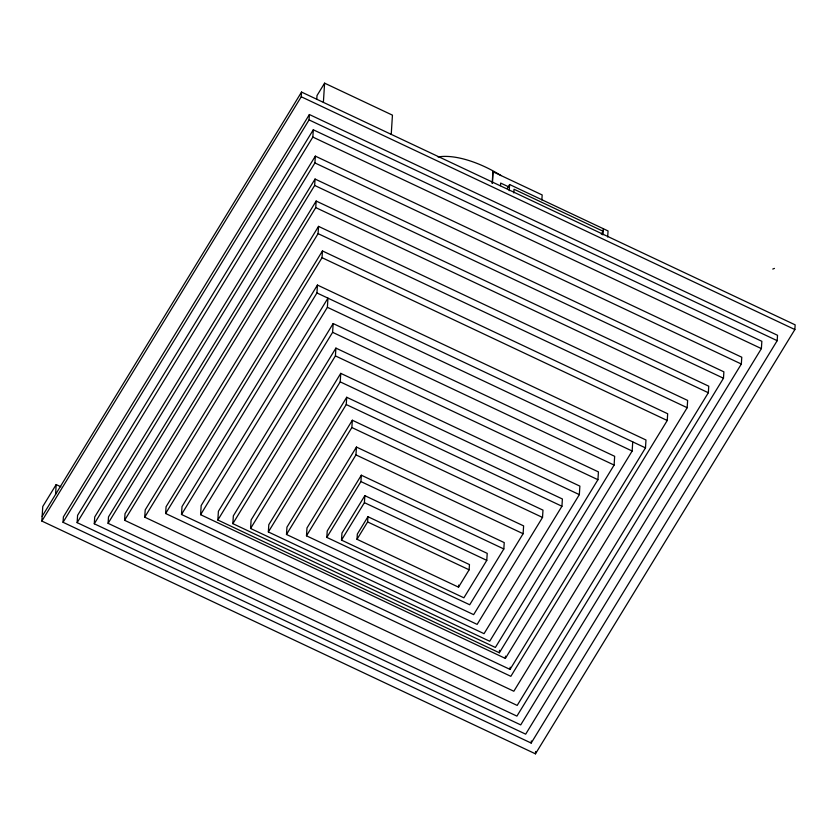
<?xml version="1.0" encoding="UTF-8"?>
<svg xmlns="http://www.w3.org/2000/svg" width="837" height="837" viewBox="0 0 837 837"><rect width="100%" height="100%" fill="white"/><g stroke="black" fill="none" stroke-linecap="round" stroke-linejoin="round"><path stroke-width="1.26" d="M492.491 183.293L492.93 171.731L542.177 194.958L541.863 199.938M42.143 516.356L301.54 92.07L795.15 324.85L794.857 329.548L535.46 753.844L41.85 521.064L42.76 506.521L56.184 484.571L60.881 486.789M55.566 494.416L56.184 484.571M63.047 522.298L63.382 516.921L309.387 114.533L777.531 335.292L777.186 340.68L531.181 743.068L63.047 522.298L309.052 119.911L309.387 114.533M77.13 522.633L77.59 515.33L313.3 129.787L761.848 341.308L761.388 348.61L525.678 734.164L77.13 522.633L312.839 137.08L313.3 129.787M94.288 523.795L94.717 516.994L315.34 156.132L741.77 357.221L741.341 364.032L520.719 724.894L94.288 523.795L314.911 162.933L315.34 156.132M108.088 523.324L108.496 516.921L315.057 179.045L723.879 371.837L723.482 378.24L516.91 716.116L108.088 523.324L314.66 185.448L315.057 179.045M124.598 520.279L125.006 513.719L316.166 201.047L708.751 386.192L708.343 392.741L517.193 705.413L124.598 520.279L315.748 207.607L316.166 201.047M144.738 517.182L145.199 509.911L318.541 226.377L687.637 400.431L687.177 407.703L513.834 691.236L144.738 517.182L318.081 233.638L318.541 226.377M165.632 513.51L166.061 506.772L322.454 250.954L667.675 413.75L667.246 420.488L510.852 676.317L165.632 513.51L322.036 257.691L322.454 250.954M181.503 514.483L182.006 506.594L317.443 285.061L645.976 440L645.484 447.889L510.047 669.422L181.503 514.483L316.941 292.95L317.443 285.061M200.598 514.692L201.173 505.538L327.958 298.15L327.382 307.305L200.598 514.692L505.37 658.426L632.155 451.028L632.73 441.873M217.85 520.028L218.405 511.281L333.168 323.563L614.661 456.311L614.107 465.069L499.354 652.787L217.85 520.028L332.613 332.32L333.168 323.563M232.853 523.659L233.345 515.864L335.909 348.108L598.424 471.901L597.932 479.706L495.368 647.461L232.853 523.659L335.417 355.903L335.909 348.108M250.577 528.482L251.11 519.976L340.753 373.354L579.884 486.13L579.34 494.636L489.708 641.257L250.577 528.482L340.209 381.86L340.753 373.354M268.353 531.955L268.803 524.684L346.706 397.272L562.391 498.988L561.941 506.249L484.037 633.672L268.353 531.955L346.246 404.533L346.706 397.272M41.85 521.064L301.247 96.768L301.54 92.07M286.484 534.477L286.945 527.174L352.325 420.237L542.983 510.141L542.522 517.444L477.142 624.381L286.484 534.477L351.864 427.54L352.325 420.237M316.752 99.446L316.993 95.585L324.599 83.156L392.438 115.15L391.235 134.37M323.385 102.376L324.599 83.156M306.488 535.816L306.98 527.99L356.447 447.063L523.617 525.898L523.115 533.724L473.648 614.64L306.488 535.816L355.955 454.889L356.447 447.063M326.817 537.396L327.215 531.014L361.333 475.207L504.23 542.596L503.832 548.967L469.714 604.774L326.817 537.396L360.935 481.578L361.333 475.207M341.506 540.106L341.946 533.117L364.848 495.661L487.218 553.362L486.778 560.361L463.886 597.817L341.506 540.106L364.409 502.65L364.848 495.661M357.001 539.29L357.336 534.069L367.945 516.711L469.463 564.577L469.128 569.809L458.519 587.166L357.001 539.29L367.61 521.932L367.945 516.711M458.519 587.166L458.655 585.073M492.187 183.47L492.93 171.731M500.495 185.636L500.652 183.073L508.865 186.944M509.231 190.69L509.618 184.527L608.049 230.939L607.672 236.986M513.792 192.908L514.023 189.246L603.111 231.253L601.301 234.203M499.354 652.787L499.511 650.286M505.37 658.426L505.506 656.135M510.047 669.422L510.193 667.162M531.181 743.068L531.317 740.912M535.46 753.844L535.607 751.49M602.881 234.915L603.268 228.689M507.222 188.451L509.618 184.527M772.76 269.054L774.445 268.415M301.247 96.768L794.857 329.548M309.052 119.911L777.186 340.68M312.839 137.08L761.388 348.61M314.911 162.933L741.341 364.032M314.66 185.448L723.482 378.24M315.748 207.607L708.343 392.741M318.081 233.638L687.177 407.703M322.036 257.691L667.246 420.488M316.941 292.95L645.484 447.889M327.382 307.305L632.155 451.028M332.613 332.32L614.107 465.069M335.417 355.903L597.932 479.706M340.209 381.86L579.34 494.636M346.246 404.533L561.941 506.249M351.864 427.54L542.522 517.444M355.955 454.889L523.115 533.724M360.935 481.578L503.832 548.967M364.409 502.65L486.778 560.361M367.61 521.932L469.128 569.809M438.033 156.969A69.419 30.823 31.3 0 1 501.122 175.592"/></g></svg>
